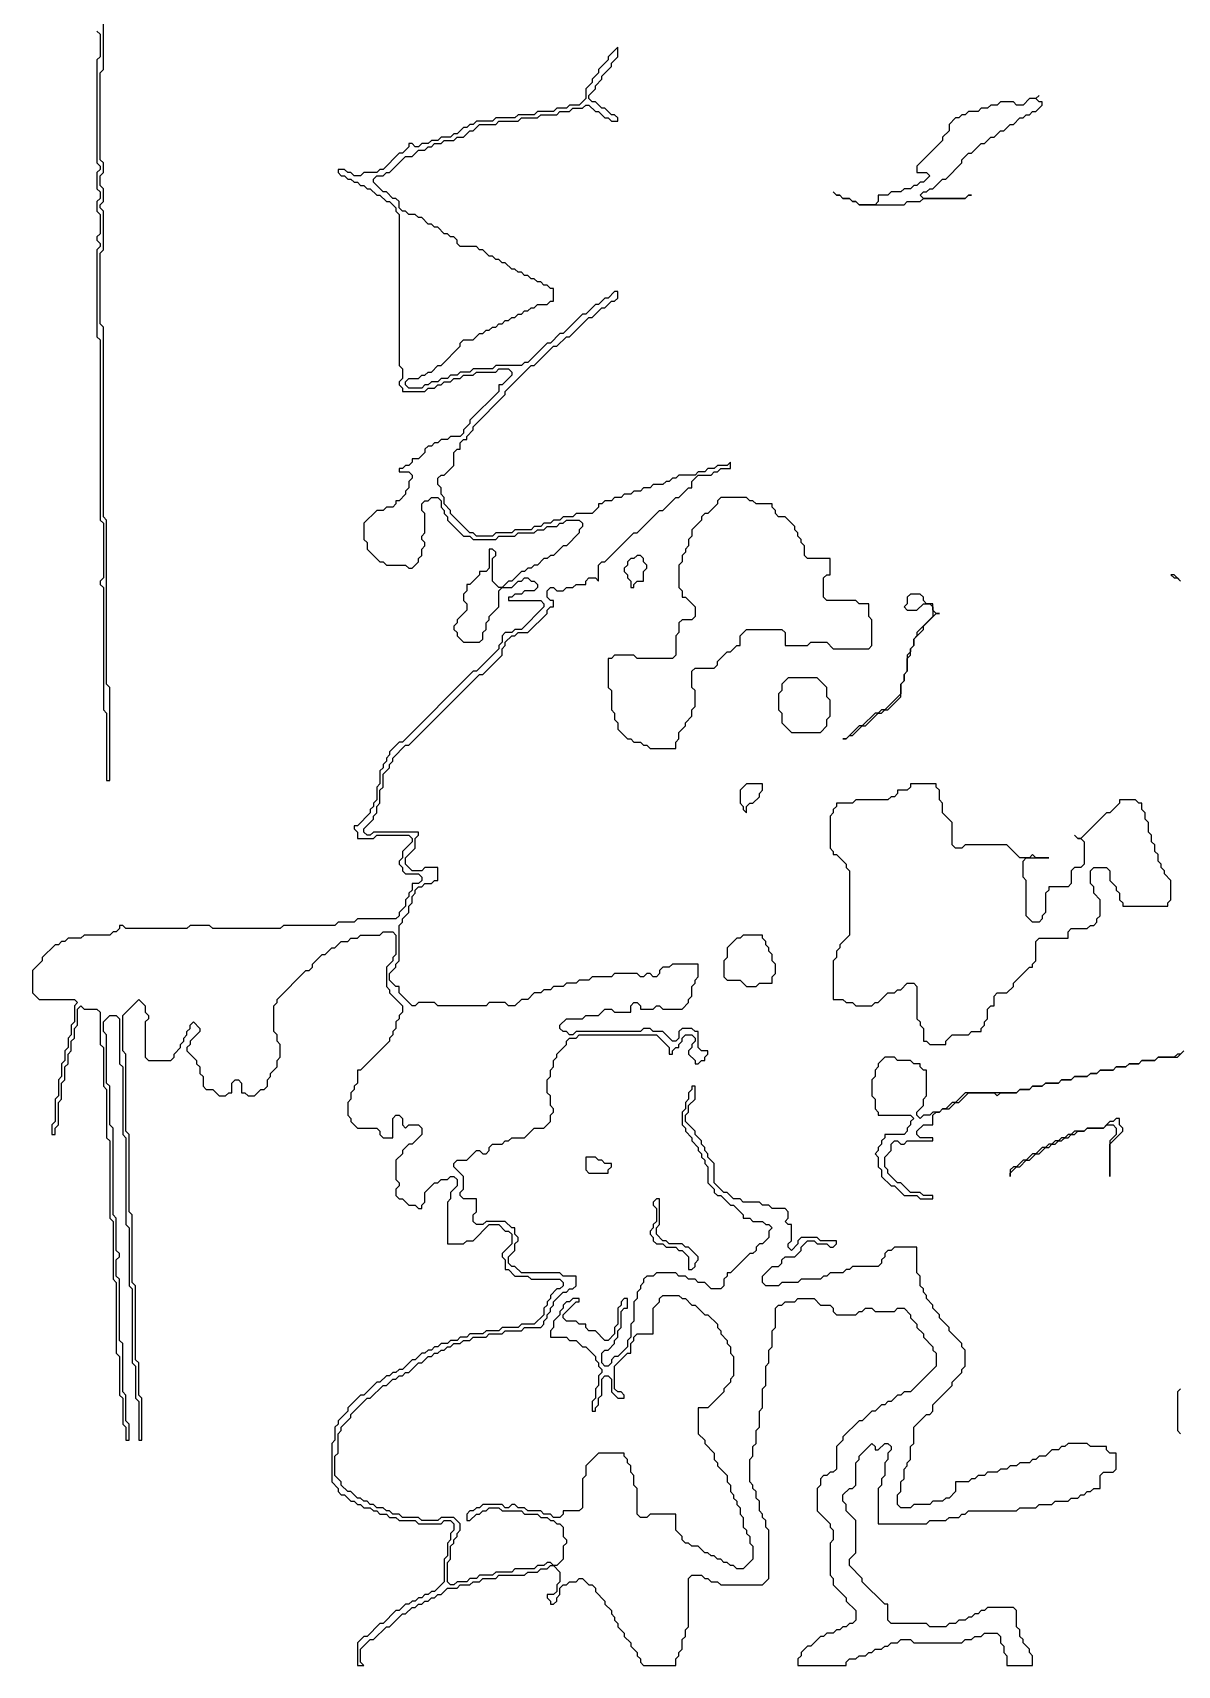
# Model space of a CAD drawing. Header units: metres. Extents: x 0 to 100, y 0 to 141.
# Drawn here: x 60.78 to 69.68, y 0.03 to 12.71 of the extents above; entities that cross this region are included whole.
import ezdxf

# ---------------------------------------------------------------- set-up
doc = ezdxf.new("R2010")
doc.units = ezdxf.units.M

msp = doc.modelspace()

# ---------------------------------------------------------------- linework, layer by layer
for points in [[(61.275, 12.725), (61.3, 12.7), (61.3, 12.525), (61.275, 12.5), (61.275, 11.7), (61.3, 11.675), (61.3, 11.65), (61.275, 11.625), (61.275, 11.5), (61.3, 11.475), (61.3, 11.425), (61.275, 11.4), (61.275, 11.325), (61.3, 11.3), (61.3, 11.15), (61.275, 11.125), (61.275, 11.1), (61.3, 11.075), (61.3, 11.05), (61.275, 11.025), (61.275, 10.35), (61.3, 10.325), (61.3, 8.925), (61.325, 8.9), (61.325, 8.475), (61.3, 8.45), (61.3, 8.425), (61.325, 8.4), (61.325, 7.45), (61.35, 7.425), (61.35, 6.9), (61.375, 6.9), (61.375, 7.625), (61.35, 7.65), (61.35, 8.925), (61.325, 8.95), (61.325, 10.425), (61.3, 10.45), (61.3, 11), (61.325, 11.025), (61.325, 11.325), (61.3, 11.35), (61.3, 11.375), (61.325, 11.4), (61.325, 11.5), (61.3, 11.525), (61.3, 11.6), (61.325, 11.625), (61.325, 11.7), (61.3, 11.725), (61.3, 12.4), (61.325, 12.425), (61.325, 12.8)], [(69.7, 8.45), (69.65, 8.5), (69.625, 8.5), (69.65, 8.475), (69.675, 8.475), (69.7, 8.45)], [(69.7, 4.775), (69.675, 4.775), (69.65, 4.75), (69.525, 4.75), (69.5, 4.725), (69.4, 4.725), (69.375, 4.7), (69.3, 4.7), (69.275, 4.675), (69.2, 4.675), (69.175, 4.65), (69.075, 4.65), (69.05, 4.625), (69, 4.625), (68.975, 4.6), (68.875, 4.6), (68.85, 4.575), (68.775, 4.575), (68.75, 4.55), (68.65, 4.55), (68.625, 4.525), (68.55, 4.525), (68.525, 4.5), (68.45, 4.5), (68.425, 4.475), (68.025, 4.475), (67.95, 4.4), (67.925, 4.4), (67.875, 4.35), (67.85, 4.35), (67.825, 4.325), (67.775, 4.325), (67.75, 4.3), (67.7, 4.3), (67.675, 4.275), (67.65, 4.3), (67.65, 4.325), (67.7, 4.375), (67.7, 4.425), (67.725, 4.45), (67.725, 4.65), (67.7, 4.65), (67.675, 4.675), (67.675, 4.7), (67.625, 4.7), (67.6, 4.725), (67.5, 4.725), (67.475, 4.75), (67.4, 4.75), (67.35, 4.7), (67.35, 4.675), (67.325, 4.65), (67.325, 4.6), (67.3, 4.575), (67.3, 4.45), (67.325, 4.425), (67.325, 4.35), (67.35, 4.325), (67.35, 4.3), (67.6, 4.3), (67.625, 4.275), (67.6, 4.25), (67.6, 4.225), (67.575, 4.2), (67.575, 4.175), (67.55, 4.15), (67.4, 4.15), (67.4, 4.125), (67.375, 4.1), (67.375, 4.075), (67.35, 4.05), (67.35, 4.025), (67.325, 4), (67.35, 3.975), (67.35, 3.9), (67.375, 3.875), (67.375, 3.825), (67.45, 3.75), (67.475, 3.75), (67.55, 3.675), (67.65, 3.675), (67.675, 3.65), (67.775, 3.65), (67.775, 3.675), (67.7, 3.675), (67.675, 3.7), (67.6, 3.7), (67.525, 3.775), (67.5, 3.775), (67.425, 3.85), (67.425, 3.875), (67.4, 3.9), (67.4, 3.975), (67.45, 4.025), (67.45, 4.075), (67.475, 4.1), (67.5, 4.1), (67.525, 4.075), (67.55, 4.075), (67.575, 4.1), (67.775, 4.1), (67.775, 4.125), (67.675, 4.125), (67.65, 4.15), (67.65, 4.175), (67.7, 4.225), (67.775, 4.225), (67.775, 4.3), (67.8, 4.325), (67.825, 4.325), (67.85, 4.35), (67.9, 4.35), (67.95, 4.4), (67.975, 4.4), (68.05, 4.475), (68.25, 4.475), (68.275, 4.45), (68.3, 4.475), (68.425, 4.475), (68.45, 4.5), (68.525, 4.5), (68.55, 4.525), (68.625, 4.525), (68.65, 4.55), (68.75, 4.55), (68.775, 4.575), (68.85, 4.575), (68.875, 4.6), (68.975, 4.6), (69, 4.625), (69.05, 4.625), (69.075, 4.65), (69.175, 4.65), (69.2, 4.675), (69.275, 4.675), (69.3, 4.7), (69.375, 4.7), (69.4, 4.725), (69.5, 4.725), (69.525, 4.75), (69.675, 4.75), (69.725, 4.8)], [(69.7, 2.175), (69.675, 2.15), (69.675, 1.85), (69.7, 1.825)]]:
    msp.add_lwpolyline(points)
for points in [[(65.325, 12.6), (65.25, 12.525), (65.25, 12.5), (65.175, 12.425), (65.175, 12.4), (65.125, 12.35), (65.125, 12.325), (65.075, 12.275), (65.075, 12.2), (65.025, 12.15), (64.95, 12.15), (64.925, 12.125), (64.85, 12.125), (64.825, 12.1), (64.7, 12.1), (64.675, 12.075), (64.55, 12.075), (64.525, 12.05), (64.375, 12.05), (64.35, 12.025), (64.225, 12.025), (64.2, 12), (64.175, 12), (64.15, 11.975), (64.125, 11.975), (64.075, 11.925), (64.05, 11.925), (64.025, 11.9), (63.95, 11.9), (63.925, 11.875), (63.875, 11.875), (63.85, 11.85), (63.8, 11.85), (63.775, 11.825), (63.75, 11.825), (63.725, 11.85), (63.7, 11.85), (63.7, 11.825), (63.65, 11.775), (63.625, 11.775), (63.5, 11.65), (63.475, 11.65), (63.45, 11.625), (63.35, 11.625), (63.325, 11.6), (63.275, 11.6), (63.25, 11.625), (63.225, 11.625), (63.2, 11.65), (63.15, 11.65), (63.15, 11.625), (63.175, 11.6), (63.2, 11.6), (63.225, 11.575), (63.25, 11.575), (63.275, 11.55), (63.3, 11.55), (63.325, 11.525), (63.35, 11.525), (63.375, 11.5), (63.4, 11.5), (63.45, 11.45), (63.475, 11.45), (63.525, 11.4), (63.55, 11.4), (63.6, 11.35), (63.6, 11.325), (63.625, 11.3), (63.625, 10.125), (63.65, 10.1), (63.65, 10.025), (63.625, 10), (63.625, 9.975), (63.65, 9.95), (63.65, 9.925), (63.825, 9.925), (63.85, 9.95), (63.9, 9.95), (63.925, 9.975), (63.95, 9.975), (63.975, 10), (64.025, 10), (64.05, 10.025), (64.1, 10.025), (64.125, 10.05), (64.2, 10.05), (64.225, 10.075), (64.375, 10.075), (64.4, 10.1), (64.475, 10.1), (64.5, 10.075), (64.5, 10.05), (64.425, 9.975), (64.4, 9.975), (64.4, 9.925), (64.175, 9.7), (64.175, 9.675), (64.125, 9.625), (64.125, 9.6), (64.1, 9.575), (64.025, 9.575), (64, 9.55), (63.95, 9.55), (63.925, 9.525), (63.9, 9.525), (63.875, 9.5), (63.85, 9.5), (63.825, 9.475), (63.825, 9.45), (63.775, 9.4), (63.725, 9.4), (63.725, 9.375), (63.7, 9.35), (63.675, 9.35), (63.65, 9.325), (63.625, 9.325), (63.625, 9.3), (63.7, 9.3), (63.725, 9.275), (63.725, 9.25), (63.7, 9.225), (63.7, 9.175), (63.675, 9.15), (63.675, 9.125), (63.625, 9.075), (63.6, 9.075), (63.6, 9.05), (63.575, 9.025), (63.525, 9.025), (63.5, 9), (63.45, 9), (63.35, 8.9), (63.35, 8.775), (63.375, 8.75), (63.375, 8.7), (63.475, 8.6), (63.5, 8.6), (63.525, 8.575), (63.675, 8.575), (63.7, 8.55), (63.725, 8.55), (63.775, 8.6), (63.775, 8.625), (63.8, 8.65), (63.8, 8.7), (63.825, 8.725), (63.825, 8.75), (63.8, 8.775), (63.8, 8.8), (63.825, 8.825), (63.825, 8.975), (63.8, 9), (63.8, 9.05), (63.825, 9.075), (63.85, 9.075), (63.875, 9.1), (63.925, 9.1), (63.95, 9.075), (63.95, 9.025), (63.975, 9), (63.975, 8.975), (64, 8.95), (64, 8.925), (64.125, 8.8), (64.175, 8.8), (64.2, 8.775), (64.375, 8.775), (64.4, 8.8), (64.525, 8.8), (64.55, 8.825), (64.675, 8.825), (64.7, 8.85), (64.75, 8.85), (64.775, 8.875), (64.85, 8.875), (64.875, 8.9), (64.9, 8.9), (64.925, 8.925), (65.025, 8.925), (65.05, 8.9), (65.05, 8.875), (65.025, 8.85), (65.025, 8.825), (64.925, 8.725), (64.9, 8.725), (64.825, 8.65), (64.8, 8.65), (64.775, 8.625), (64.75, 8.625), (64.7, 8.575), (64.675, 8.575), (64.65, 8.55), (64.625, 8.55), (64.6, 8.525), (64.575, 8.525), (64.5, 8.45), (64.475, 8.45), (64.425, 8.4), (64.4, 8.4), (64.35, 8.45), (64.35, 8.625), (64.375, 8.65), (64.375, 8.675), (64.35, 8.7), (64.325, 8.7), (64.325, 8.55), (64.3, 8.525), (64.25, 8.525), (64.25, 8.5), (64.175, 8.425), (64.15, 8.425), (64.15, 8.375), (64.125, 8.35), (64.125, 8.3), (64.15, 8.275), (64.15, 8.225), (64.075, 8.15), (64.075, 8.125), (64.05, 8.1), (64.05, 8.075), (64.075, 8.05), (64.075, 8.025), (64.125, 7.975), (64.25, 7.975), (64.275, 8), (64.275, 8.05), (64.3, 8.075), (64.3, 8.125), (64.325, 8.15), (64.325, 8.175), (64.4, 8.25), (64.4, 8.375), (64.425, 8.4), (64.5, 8.4), (64.55, 8.45), (64.575, 8.45), (64.6, 8.475), (64.625, 8.475), (64.65, 8.45), (64.675, 8.45), (64.7, 8.425), (64.7, 8.4), (64.675, 8.375), (64.6, 8.375), (64.575, 8.35), (64.525, 8.35), (64.5, 8.325), (64.475, 8.325), (64.475, 8.3), (64.725, 8.3), (64.75, 8.275), (64.75, 8.25), (64.575, 8.075), (64.525, 8.075), (64.5, 8.05), (64.45, 8.05), (64.425, 8.025), (64.425, 7.975), (64.4, 7.95), (64.4, 7.925), (64.225, 7.75), (64.2, 7.75), (63.65, 7.2), (63.625, 7.2), (63.55, 7.125), (63.55, 7.1), (63.525, 7.075), (63.525, 7.05), (63.5, 7.025), (63.5, 7), (63.475, 6.975), (63.475, 6.875), (63.45, 6.85), (63.45, 6.75), (63.425, 6.725), (63.425, 6.7), (63.4, 6.675), (63.4, 6.65), (63.3, 6.55), (63.275, 6.55), (63.275, 6.525), (63.3, 6.5), (63.3, 6.45), (63.425, 6.45), (63.45, 6.475), (63.7, 6.475), (63.725, 6.45), (63.725, 6.425), (63.65, 6.35), (63.65, 6.3), (63.625, 6.275), (63.625, 6.25), (63.65, 6.225), (63.65, 6.2), (63.675, 6.175), (63.775, 6.175), (63.8, 6.15), (63.8, 6.125), (63.775, 6.1), (63.725, 6.1), (63.725, 6.05), (63.7, 6.025), (63.7, 6), (63.675, 5.975), (63.675, 5.925), (63.625, 5.875), (63.625, 5.85), (63.6, 5.825), (63.3, 5.825), (63.275, 5.8), (63.15, 5.8), (63.125, 5.775), (62.725, 5.775), (62.7, 5.75), (62.175, 5.75), (62.15, 5.775), (62, 5.775), (61.975, 5.75), (61.5, 5.75), (61.475, 5.775), (61.45, 5.775), (61.45, 5.75), (61.425, 5.725), (61.4, 5.725), (61.375, 5.7), (61.175, 5.7), (61.15, 5.675), (61.05, 5.675), (61.025, 5.65), (61, 5.65), (60.975, 5.625), (60.95, 5.625), (60.85, 5.525), (60.85, 5.5), (60.775, 5.425), (60.775, 5.25), (60.825, 5.2), (61.1, 5.2), (61.125, 5.175), (61.1, 5.15), (61.1, 5.025), (61.075, 5), (61.075, 4.925), (61.05, 4.9), (61.05, 4.825), (61.025, 4.8), (61.025, 4.725), (61, 4.7), (61, 4.6), (60.975, 4.575), (60.975, 4.45), (60.95, 4.425), (60.95, 4.25), (60.925, 4.225), (60.925, 4.15), (60.95, 4.15), (60.95, 4.2), (60.975, 4.225), (60.975, 4.4), (61, 4.425), (61, 4.55), (61.025, 4.575), (61.025, 4.675), (61.05, 4.7), (61.05, 4.775), (61.075, 4.8), (61.075, 4.875), (61.1, 4.9), (61.1, 4.975), (61.125, 5), (61.125, 5.125), (61.15, 5.15), (61.175, 5.125), (61.275, 5.125), (61.3, 5.1), (61.3, 4.85), (61.325, 4.825), (61.325, 4.525), (61.35, 4.5), (61.35, 4.125), (61.375, 4.1), (61.375, 3.5), (61.4, 3.475), (61.4, 3.025), (61.425, 3), (61.425, 2.45), (61.45, 2.425), (61.45, 2.125), (61.475, 2.1), (61.475, 1.9), (61.5, 1.875), (61.5, 1.775), (61.525, 1.775), (61.525, 1.9), (61.5, 1.925), (61.5, 2.125), (61.475, 2.15), (61.475, 2.525), (61.45, 2.55), (61.45, 3.025), (61.425, 3.05), (61.425, 3.175), (61.45, 3.2), (61.45, 3.225), (61.425, 3.25), (61.425, 3.5), (61.4, 3.525), (61.4, 4.2), (61.375, 4.225), (61.375, 4.525), (61.35, 4.55), (61.35, 4.925), (61.325, 4.95), (61.325, 5.025), (61.375, 5.075), (61.425, 5.075), (61.45, 5.05), (61.45, 4.7), (61.475, 4.675), (61.475, 4.15), (61.5, 4.125), (61.5, 3.45), (61.525, 3.425), (61.525, 2.975), (61.55, 2.95), (61.55, 2.375), (61.575, 2.35), (61.575, 2.1), (61.6, 2.075), (61.6, 1.775), (61.625, 1.775), (61.625, 2.1), (61.6, 2.125), (61.6, 2.375), (61.575, 2.4), (61.575, 2.975), (61.55, 3), (61.55, 3.525), (61.525, 3.55), (61.525, 4.15), (61.5, 4.175), (61.5, 4.775), (61.475, 4.8), (61.475, 5.075), (61.6, 5.2), (61.65, 5.15), (61.65, 5.1), (61.675, 5.075), (61.675, 5.05), (61.65, 5.025), (61.65, 4.75), (61.675, 4.725), (61.85, 4.725), (61.875, 4.75), (61.875, 4.775), (61.925, 4.825), (61.925, 4.85), (61.95, 4.875), (61.95, 4.9), (61.975, 4.925), (61.975, 4.95), (62, 4.975), (62, 5), (62.025, 5.025), (62.075, 4.975), (62.075, 4.95), (62, 4.875), (62, 4.85), (61.975, 4.825), (61.975, 4.8), (62.05, 4.725), (62.05, 4.7), (62.075, 4.675), (62.075, 4.625), (62.1, 4.6), (62.1, 4.525), (62.125, 4.5), (62.175, 4.5), (62.225, 4.45), (62.275, 4.45), (62.3, 4.475), (62.325, 4.475), (62.325, 4.55), (62.35, 4.575), (62.375, 4.575), (62.4, 4.55), (62.4, 4.475), (62.425, 4.475), (62.45, 4.45), (62.5, 4.45), (62.55, 4.5), (62.575, 4.5), (62.6, 4.525), (62.6, 4.575), (62.625, 4.6), (62.625, 4.625), (62.675, 4.675), (62.675, 4.725), (62.7, 4.75), (62.7, 4.85), (62.675, 4.875), (62.675, 4.925), (62.65, 4.95), (62.65, 5.15), (62.675, 5.175), (62.675, 5.2), (62.9, 5.425), (62.925, 5.425), (62.95, 5.45), (62.95, 5.475), (63.025, 5.55), (63.05, 5.55), (63.1, 5.6), (63.125, 5.6), (63.175, 5.65), (63.225, 5.65), (63.25, 5.675), (63.3, 5.675), (63.325, 5.7), (63.475, 5.7), (63.5, 5.725), (63.575, 5.725), (63.6, 5.7), (63.6, 5.55), (63.575, 5.525), (63.575, 5.5), (63.525, 5.45), (63.525, 5.3), (63.55, 5.275), (63.55, 5.25), (63.65, 5.15), (63.65, 5.1), (63.625, 5.075), (63.625, 5.05), (63.6, 5.025), (63.6, 4.975), (63.575, 4.95), (63.575, 4.925), (63.55, 4.9), (63.55, 4.875), (63.325, 4.65), (63.3, 4.65), (63.3, 4.55), (63.275, 4.525), (63.275, 4.5), (63.25, 4.475), (63.25, 4.425), (63.225, 4.4), (63.225, 4.3), (63.25, 4.275), (63.25, 4.25), (63.3, 4.2), (63.45, 4.2), (63.475, 4.175), (63.475, 4.15), (63.5, 4.125), (63.575, 4.125), (63.575, 4.275), (63.6, 4.3), (63.625, 4.3), (63.65, 4.275), (63.65, 4.225), (63.675, 4.2), (63.7, 4.225), (63.775, 4.225), (63.8, 4.2), (63.8, 4.15), (63.725, 4.075), (63.7, 4.075), (63.65, 4.025), (63.65, 4), (63.6, 3.95), (63.6, 3.8), (63.625, 3.775), (63.625, 3.75), (63.6, 3.725), (63.6, 3.675), (63.625, 3.65), (63.65, 3.65), (63.7, 3.6), (63.75, 3.6), (63.775, 3.575), (63.8, 3.575), (63.8, 3.6), (63.825, 3.625), (63.825, 3.7), (63.9, 3.775), (63.925, 3.775), (63.95, 3.8), (64, 3.8), (64.025, 3.825), (64.05, 3.825), (64.075, 3.8), (64.075, 3.75), (64.025, 3.7), (64.025, 3.65), (64, 3.625), (64, 3.3), (64.125, 3.3), (64.15, 3.325), (64.2, 3.325), (64.325, 3.45), (64.4, 3.45), (64.45, 3.4), (64.475, 3.4), (64.5, 3.375), (64.5, 3.3), (64.425, 3.225), (64.425, 3.2), (64.45, 3.175), (64.45, 3.1), (64.475, 3.1), (64.525, 3.05), (64.625, 3.05), (64.65, 3.025), (64.875, 3.025), (64.9, 3), (64.9, 2.975), (64.875, 2.95), (64.85, 2.95), (64.8, 2.9), (64.8, 2.875), (64.775, 2.85), (64.775, 2.825), (64.75, 2.8), (64.75, 2.75), (64.675, 2.675), (64.575, 2.675), (64.55, 2.65), (64.425, 2.65), (64.4, 2.625), (64.3, 2.625), (64.275, 2.6), (64.175, 2.6), (64.15, 2.575), (64.1, 2.575), (64.075, 2.55), (64.025, 2.55), (64, 2.525), (63.95, 2.525), (63.925, 2.5), (63.9, 2.5), (63.875, 2.475), (63.85, 2.475), (63.825, 2.45), (63.8, 2.45), (63.75, 2.4), (63.725, 2.4), (63.65, 2.325), (63.625, 2.325), (63.6, 2.3), (63.575, 2.3), (63.55, 2.275), (63.525, 2.275), (63.475, 2.225), (63.45, 2.225), (63.35, 2.125), (63.325, 2.125), (63.225, 2.025), (63.225, 2), (63.15, 1.925), (63.15, 1.9), (63.125, 1.875), (63.125, 1.775), (63.1, 1.75), (63.1, 1.45), (63.15, 1.4), (63.15, 1.375), (63.175, 1.35), (63.2, 1.35), (63.25, 1.3), (63.275, 1.3), (63.3, 1.275), (63.325, 1.275), (63.35, 1.25), (63.4, 1.25), (63.425, 1.225), (63.45, 1.225), (63.475, 1.2), (63.525, 1.2), (63.55, 1.175), (63.6, 1.175), (63.625, 1.15), (63.75, 1.15), (63.775, 1.125), (63.95, 1.125), (63.975, 1.15), (64.025, 1.15), (64.05, 1.125), (64.05, 1.075), (64.025, 1.05), (64.025, 1), (64, 0.975), (64, 0.875), (63.975, 0.85), (63.975, 0.675), (63.9, 0.6), (63.875, 0.6), (63.85, 0.575), (63.825, 0.575), (63.8, 0.55), (63.775, 0.55), (63.75, 0.525), (63.725, 0.525), (63.7, 0.5), (63.675, 0.5), (63.625, 0.45), (63.6, 0.45), (63.5, 0.35), (63.475, 0.35), (63.375, 0.25), (63.35, 0.25), (63.3, 0.2), (63.3, 0.025), (63.35, 0.025), (63.325, 0.05), (63.325, 0.15), (63.4, 0.225), (63.425, 0.225), (63.525, 0.325), (63.55, 0.325), (63.65, 0.425), (63.675, 0.425), (63.725, 0.475), (63.75, 0.475), (63.775, 0.5), (63.8, 0.5), (63.825, 0.525), (63.85, 0.525), (63.875, 0.55), (63.9, 0.55), (63.925, 0.575), (63.95, 0.575), (64, 0.625), (64.075, 0.625), (64.1, 0.65), (64.175, 0.65), (64.2, 0.675), (64.25, 0.675), (64.275, 0.7), (64.375, 0.7), (64.4, 0.725), (64.6, 0.725), (64.625, 0.75), (64.7, 0.75), (64.725, 0.775), (64.775, 0.775), (64.8, 0.8), (64.825, 0.8), (64.875, 0.75), (64.875, 0.675), (64.85, 0.65), (64.85, 0.6), (64.825, 0.575), (64.775, 0.575), (64.775, 0.55), (64.8, 0.525), (64.8, 0.5), (64.825, 0.5), (64.85, 0.525), (64.85, 0.55), (64.875, 0.575), (64.875, 0.625), (64.9, 0.65), (64.925, 0.65), (64.95, 0.675), (65, 0.675), (65.025, 0.7), (65.05, 0.7), (65.1, 0.65), (65.125, 0.65), (65.15, 0.625), (65.15, 0.6), (65.225, 0.525), (65.225, 0.5), (65.275, 0.45), (65.275, 0.425), (65.3, 0.4), (65.3, 0.375), (65.325, 0.35), (65.325, 0.325), (65.375, 0.275), (65.375, 0.25), (65.425, 0.2), (65.425, 0.175), (65.475, 0.125), (65.475, 0.1), (65.5, 0.075), (65.5, 0.05), (65.525, 0.025), (65.775, 0.025), (65.775, 0.075), (65.8, 0.1), (65.8, 0.125), (65.825, 0.15), (65.825, 0.225), (65.85, 0.25), (65.85, 0.3), (65.875, 0.325), (65.875, 0.7), (65.9, 0.725), (65.975, 0.725), (66, 0.7), (66.025, 0.7), (66.05, 0.675), (66.1, 0.675), (66.125, 0.65), (66.45, 0.65), (66.5, 0.7), (66.5, 1.075), (66.475, 1.1), (66.475, 1.15), (66.45, 1.175), (66.45, 1.2), (66.425, 1.225), (66.425, 1.3), (66.4, 1.325), (66.4, 1.375), (66.375, 1.4), (66.375, 1.425), (66.35, 1.45), (66.35, 1.625), (66.375, 1.65), (66.375, 1.725), (66.4, 1.75), (66.4, 1.85), (66.425, 1.875), (66.425, 2), (66.45, 2.025), (66.45, 2.175), (66.475, 2.2), (66.475, 2.35), (66.5, 2.375), (66.5, 2.475), (66.525, 2.5), (66.525, 2.625), (66.55, 2.65), (66.55, 2.8), (66.575, 2.825), (66.6, 2.825), (66.625, 2.85), (66.7, 2.85), (66.725, 2.875), (66.85, 2.875), (66.9, 2.825), (66.975, 2.825), (67, 2.8), (67, 2.775), (67.025, 2.75), (67.175, 2.75), (67.2, 2.775), (67.225, 2.775), (67.25, 2.8), (67.3, 2.8), (67.325, 2.775), (67.475, 2.775), (67.5, 2.8), (67.55, 2.8), (67.6, 2.75), (67.6, 2.725), (67.65, 2.675), (67.65, 2.65), (67.7, 2.6), (67.7, 2.575), (67.775, 2.5), (67.775, 2.475), (67.8, 2.45), (67.8, 2.35), (67.6, 2.15), (67.55, 2.15), (67.525, 2.125), (67.5, 2.125), (67.45, 2.075), (67.425, 2.075), (67.4, 2.05), (67.375, 2.05), (67.325, 2), (67.3, 2), (67.225, 1.925), (67.2, 1.925), (67.075, 1.8), (67.075, 1.775), (67.025, 1.725), (67.025, 1.55), (67, 1.525), (66.975, 1.525), (66.95, 1.5), (66.925, 1.5), (66.9, 1.475), (66.9, 1.425), (66.875, 1.4), (66.875, 1.225), (66.975, 1.125), (66.975, 1.1), (67, 1.075), (67, 1), (66.975, 0.975), (66.975, 0.725), (67, 0.7), (67, 0.65), (67.1, 0.55), (67.1, 0.525), (67.175, 0.45), (67.175, 0.375), (67.15, 0.35), (67.125, 0.35), (67.1, 0.325), (67.075, 0.325), (67.05, 0.3), (67.025, 0.3), (67, 0.275), (66.95, 0.275), (66.925, 0.25), (66.9, 0.25), (66.825, 0.175), (66.8, 0.175), (66.75, 0.125), (66.75, 0.1), (66.725, 0.075), (66.725, 0.025), (67.1, 0.025), (67.1, 0.05), (67.125, 0.075), (67.175, 0.075), (67.2, 0.1), (67.25, 0.1), (67.275, 0.125), (67.3, 0.125), (67.325, 0.15), (67.375, 0.15), (67.4, 0.175), (67.425, 0.175), (67.45, 0.2), (67.5, 0.2), (67.525, 0.225), (67.6, 0.225), (67.625, 0.2), (68, 0.2), (68.025, 0.225), (68.075, 0.225), (68.1, 0.25), (68.15, 0.25), (68.175, 0.275), (68.275, 0.275), (68.3, 0.25), (68.3, 0.2), (68.325, 0.175), (68.325, 0.125), (68.35, 0.1), (68.35, 0.025), (68.55, 0.025), (68.55, 0.1), (68.525, 0.125), (68.525, 0.15), (68.475, 0.2), (68.475, 0.225), (68.45, 0.25), (68.45, 0.3), (68.425, 0.325), (68.425, 0.45), (68.4, 0.475), (68.2, 0.475), (68.175, 0.45), (68.15, 0.45), (68.125, 0.425), (68.1, 0.425), (68.075, 0.4), (68.05, 0.4), (68.025, 0.375), (67.975, 0.375), (67.95, 0.35), (67.9, 0.35), (67.875, 0.325), (67.75, 0.325), (67.725, 0.35), (67.45, 0.35), (67.425, 0.375), (67.425, 0.5), (67.4, 0.5), (67.225, 0.675), (67.225, 0.7), (67.125, 0.8), (67.125, 0.85), (67.175, 0.9), (67.175, 1.15), (67.1, 1.225), (67.1, 1.275), (67.075, 1.3), (67.075, 1.35), (67.125, 1.4), (67.15, 1.4), (67.175, 1.425), (67.175, 1.6), (67.2, 1.625), (67.2, 1.65), (67.3, 1.75), (67.325, 1.725), (67.325, 1.7), (67.35, 1.7), (67.4, 1.75), (67.425, 1.75), (67.45, 1.725), (67.45, 1.7), (67.425, 1.675), (67.425, 1.625), (67.4, 1.6), (67.4, 1.5), (67.375, 1.475), (67.375, 1.425), (67.35, 1.4), (67.35, 1.125), (67.725, 1.125), (67.75, 1.15), (67.875, 1.15), (67.9, 1.175), (67.975, 1.175), (68, 1.2), (68.025, 1.2), (68.05, 1.225), (68.425, 1.225), (68.45, 1.25), (68.575, 1.25), (68.6, 1.275), (68.7, 1.275), (68.725, 1.3), (68.825, 1.3), (68.85, 1.325), (68.9, 1.325), (68.925, 1.35), (68.95, 1.35), (68.975, 1.375), (69, 1.375), (69.025, 1.4), (69.075, 1.4), (69.075, 1.5), (69.1, 1.525), (69.175, 1.525), (69.2, 1.55), (69.2, 1.675), (69.15, 1.675), (69.125, 1.7), (69.125, 1.725), (69, 1.725), (68.975, 1.75), (68.825, 1.75), (68.8, 1.725), (68.775, 1.725), (68.75, 1.7), (68.7, 1.7), (68.65, 1.65), (68.6, 1.65), (68.575, 1.625), (68.55, 1.625), (68.525, 1.6), (68.45, 1.6), (68.425, 1.575), (68.375, 1.575), (68.35, 1.55), (68.3, 1.55), (68.275, 1.525), (68.2, 1.525), (68.175, 1.5), (68.125, 1.5), (68.1, 1.475), (68.075, 1.475), (68.05, 1.45), (67.95, 1.45), (67.95, 1.375), (67.9, 1.325), (67.875, 1.325), (67.85, 1.3), (67.775, 1.3), (67.75, 1.275), (67.625, 1.275), (67.6, 1.25), (67.525, 1.25), (67.5, 1.275), (67.5, 1.35), (67.525, 1.375), (67.525, 1.45), (67.55, 1.475), (67.55, 1.55), (67.575, 1.575), (67.575, 1.6), (67.6, 1.625), (67.6, 1.725), (67.625, 1.75), (67.625, 1.875), (67.725, 1.975), (67.75, 1.975), (67.775, 2), (67.775, 2.05), (67.925, 2.2), (67.925, 2.225), (68, 2.3), (68, 2.325), (68.025, 2.35), (68.025, 2.475), (68, 2.5), (68, 2.525), (67.9, 2.625), (67.9, 2.65), (67.825, 2.725), (67.825, 2.75), (67.775, 2.8), (67.775, 2.825), (67.725, 2.875), (67.725, 2.9), (67.7, 2.925), (67.7, 2.95), (67.675, 2.975), (67.675, 3.05), (67.65, 3.075), (67.65, 3.275), (67.475, 3.275), (67.45, 3.25), (67.425, 3.25), (67.4, 3.225), (67.4, 3.2), (67.375, 3.175), (67.375, 3.15), (67.35, 3.125), (67.15, 3.125), (67.125, 3.1), (67.1, 3.1), (67.075, 3.075), (66.975, 3.075), (66.95, 3.05), (66.925, 3.05), (66.9, 3.025), (66.75, 3.025), (66.725, 3), (66.6, 3), (66.575, 2.975), (66.475, 2.975), (66.45, 3), (66.45, 3.05), (66.525, 3.125), (66.575, 3.125), (66.6, 3.15), (66.6, 3.175), (66.625, 3.2), (66.7, 3.2), (66.75, 3.25), (66.75, 3.275), (66.8, 3.325), (66.85, 3.325), (66.875, 3.3), (66.95, 3.3), (66.975, 3.275), (67, 3.275), (67.025, 3.3), (67.025, 3.325), (66.9, 3.325), (66.875, 3.35), (66.75, 3.35), (66.725, 3.325), (66.725, 3.3), (66.675, 3.25), (66.65, 3.275), (66.65, 3.3), (66.675, 3.325), (66.675, 3.45), (66.65, 3.45), (66.625, 3.475), (66.65, 3.5), (66.65, 3.55), (66.625, 3.575), (66.525, 3.575), (66.5, 3.6), (66.45, 3.6), (66.425, 3.625), (66.3, 3.625), (66.275, 3.65), (66.225, 3.65), (66.175, 3.7), (66.15, 3.7), (66.075, 3.775), (66.075, 3.925), (66.025, 3.975), (66.025, 4), (66, 4.025), (66, 4.05), (65.975, 4.075), (65.975, 4.1), (65.925, 4.15), (65.925, 4.175), (65.85, 4.25), (65.85, 4.3), (65.875, 4.325), (65.875, 4.375), (65.925, 4.425), (65.925, 4.525), (65.9, 4.525), (65.9, 4.5), (65.875, 4.475), (65.875, 4.425), (65.85, 4.4), (65.85, 4.35), (65.825, 4.325), (65.825, 4.225), (65.85, 4.2), (65.85, 4.175), (65.9, 4.125), (65.9, 4.1), (65.95, 4.05), (65.95, 4.025), (65.975, 4), (65.975, 3.975), (66, 3.95), (66, 3.925), (66.025, 3.9), (66.025, 3.775), (66.075, 3.725), (66.075, 3.7), (66.1, 3.675), (66.125, 3.675), (66.2, 3.6), (66.225, 3.6), (66.3, 3.525), (66.3, 3.5), (66.35, 3.5), (66.375, 3.475), (66.45, 3.475), (66.475, 3.45), (66.5, 3.45), (66.525, 3.425), (66.5, 3.4), (66.5, 3.35), (66.45, 3.3), (66.425, 3.3), (66.4, 3.275), (66.4, 3.25), (66.375, 3.225), (66.35, 3.225), (66.2, 3.075), (66.175, 3.075), (66.175, 3.05), (66.15, 3.025), (66.15, 2.975), (66.125, 2.95), (66.05, 2.95), (66, 3), (65.95, 3), (65.925, 3.025), (65.875, 3.025), (65.85, 3.05), (65.8, 3.05), (65.775, 3.075), (65.625, 3.075), (65.6, 3.05), (65.55, 3.05), (65.525, 3.025), (65.525, 3), (65.5, 2.975), (65.5, 2.95), (65.475, 2.925), (65.475, 2.875), (65.45, 2.85), (65.45, 2.7), (65.425, 2.675), (65.425, 2.575), (65.4, 2.55), (65.4, 2.5), (65.325, 2.425), (65.3, 2.425), (65.275, 2.4), (65.275, 2.375), (65.25, 2.35), (65.225, 2.35), (65.2, 2.375), (65.2, 2.45), (65.225, 2.475), (65.25, 2.475), (65.3, 2.525), (65.3, 2.55), (65.325, 2.575), (65.325, 2.625), (65.35, 2.65), (65.35, 2.775), (65.375, 2.8), (65.4, 2.8), (65.4, 2.875), (65.375, 2.875), (65.35, 2.85), (65.35, 2.825), (65.325, 2.8), (65.325, 2.675), (65.3, 2.65), (65.3, 2.6), (65.25, 2.55), (65.225, 2.55), (65.15, 2.625), (65.1, 2.625), (65.075, 2.65), (65.075, 2.675), (65.025, 2.675), (65, 2.7), (64.925, 2.7), (64.9, 2.725), (64.9, 2.75), (65, 2.85), (65.025, 2.85), (65.025, 2.875), (64.975, 2.875), (64.95, 2.85), (64.925, 2.85), (64.9, 2.825), (64.9, 2.8), (64.875, 2.775), (64.875, 2.75), (64.825, 2.7), (64.825, 2.65), (64.8, 2.625), (64.8, 2.575), (64.925, 2.575), (64.95, 2.55), (65, 2.55), (65.05, 2.5), (65.075, 2.5), (65.15, 2.425), (65.15, 2.4), (65.175, 2.375), (65.175, 2.35), (65.2, 2.325), (65.2, 2.3), (65.175, 2.275), (65.175, 2.2), (65.15, 2.175), (65.15, 2.1), (65.125, 2.075), (65.125, 2), (65.15, 2), (65.15, 2.025), (65.175, 2.05), (65.175, 2.1), (65.2, 2.125), (65.2, 2.25), (65.225, 2.275), (65.25, 2.275), (65.275, 2.25), (65.275, 2.15), (65.325, 2.1), (65.375, 2.1), (65.375, 2.125), (65.35, 2.15), (65.325, 2.15), (65.3, 2.175), (65.3, 2.35), (65.4, 2.45), (65.425, 2.45), (65.425, 2.525), (65.45, 2.55), (65.45, 2.575), (65.475, 2.6), (65.6, 2.6), (65.6, 2.8), (65.65, 2.85), (65.65, 2.875), (65.675, 2.9), (65.8, 2.9), (65.825, 2.875), (65.85, 2.875), (65.9, 2.825), (65.925, 2.825), (66, 2.75), (66.025, 2.75), (66.1, 2.675), (66.1, 2.65), (66.125, 2.625), (66.125, 2.6), (66.175, 2.55), (66.175, 2.525), (66.2, 2.5), (66.2, 2.45), (66.225, 2.425), (66.225, 2.275), (66.2, 2.25), (66.2, 2.225), (66.15, 2.175), (66.15, 2.15), (66.025, 2.025), (65.95, 2.025), (65.95, 1.825), (66, 1.775), (66, 1.75), (66.075, 1.675), (66.075, 1.625), (66.1, 1.6), (66.1, 1.575), (66.175, 1.5), (66.175, 1.45), (66.2, 1.425), (66.2, 1.375), (66.225, 1.35), (66.225, 1.325), (66.25, 1.3), (66.25, 1.275), (66.275, 1.25), (66.275, 1.2), (66.3, 1.175), (66.3, 1.1), (66.325, 1.075), (66.325, 1.05), (66.35, 1.025), (66.35, 0.975), (66.375, 0.95), (66.375, 0.85), (66.3, 0.775), (66.25, 0.775), (66.225, 0.8), (66.2, 0.8), (66.175, 0.825), (66.15, 0.825), (66.125, 0.85), (66.1, 0.85), (66.075, 0.875), (66.05, 0.875), (66.025, 0.9), (66, 0.9), (65.95, 0.95), (65.9, 0.95), (65.875, 0.975), (65.85, 0.975), (65.825, 1), (65.825, 1.025), (65.775, 1.075), (65.775, 1.2), (65.575, 1.2), (65.55, 1.175), (65.5, 1.175), (65.475, 1.2), (65.475, 1.4), (65.45, 1.425), (65.45, 1.5), (65.425, 1.525), (65.425, 1.575), (65.4, 1.6), (65.4, 1.625), (65.375, 1.65), (65.375, 1.675), (65.175, 1.675), (65.075, 1.575), (65.075, 1.5), (65.05, 1.475), (65.05, 1.25), (65.025, 1.225), (64.9, 1.225), (64.9, 1.2), (64.875, 1.175), (64.825, 1.175), (64.8, 1.2), (64.75, 1.2), (64.725, 1.225), (64.625, 1.225), (64.6, 1.25), (64.55, 1.25), (64.525, 1.275), (64.5, 1.275), (64.475, 1.25), (64.45, 1.25), (64.425, 1.275), (64.275, 1.275), (64.25, 1.25), (64.225, 1.25), (64.2, 1.225), (64.175, 1.225), (64.15, 1.2), (64.15, 1.15), (64.175, 1.15), (64.225, 1.2), (64.25, 1.2), (64.275, 1.225), (64.3, 1.225), (64.325, 1.25), (64.4, 1.25), (64.425, 1.225), (64.575, 1.225), (64.6, 1.2), (64.7, 1.2), (64.725, 1.175), (64.775, 1.175), (64.8, 1.15), (64.825, 1.15), (64.85, 1.125), (64.875, 1.125), (64.9, 1.1), (64.9, 1.025), (64.925, 1), (64.925, 0.975), (64.9, 0.95), (64.9, 0.85), (64.85, 0.8), (64.825, 0.8), (64.8, 0.825), (64.775, 0.825), (64.75, 0.8), (64.7, 0.8), (64.675, 0.775), (64.525, 0.775), (64.5, 0.75), (64.375, 0.75), (64.35, 0.725), (64.25, 0.725), (64.225, 0.7), (64.175, 0.7), (64.15, 0.675), (64.075, 0.675), (64.05, 0.65), (64.025, 0.65), (64, 0.675), (64, 0.825), (64.025, 0.85), (64.025, 0.95), (64.05, 0.975), (64.05, 1), (64.075, 1.025), (64.075, 1.05), (64.1, 1.075), (64.1, 1.125), (64.05, 1.175), (63.95, 1.175), (63.925, 1.15), (63.8, 1.15), (63.775, 1.175), (63.65, 1.175), (63.625, 1.2), (63.575, 1.2), (63.55, 1.225), (63.525, 1.225), (63.5, 1.25), (63.45, 1.25), (63.425, 1.275), (63.4, 1.275), (63.375, 1.3), (63.35, 1.3), (63.325, 1.325), (63.3, 1.325), (63.25, 1.375), (63.225, 1.375), (63.175, 1.425), (63.175, 1.45), (63.125, 1.5), (63.125, 1.65), (63.15, 1.675), (63.15, 1.825), (63.175, 1.85), (63.175, 1.875), (63.25, 1.95), (63.25, 1.975), (63.375, 2.1), (63.4, 2.1), (63.5, 2.2), (63.525, 2.2), (63.575, 2.25), (63.6, 2.25), (63.625, 2.275), (63.65, 2.275), (63.675, 2.3), (63.7, 2.3), (63.775, 2.375), (63.8, 2.375), (63.85, 2.425), (63.875, 2.425), (63.9, 2.45), (63.925, 2.45), (63.95, 2.475), (63.975, 2.475), (64, 2.5), (64.025, 2.5), (64.05, 2.525), (64.1, 2.525), (64.125, 2.55), (64.175, 2.55), (64.2, 2.575), (64.3, 2.575), (64.325, 2.6), (64.425, 2.6), (64.45, 2.625), (64.575, 2.625), (64.6, 2.65), (64.725, 2.65), (64.75, 2.675), (64.75, 2.7), (64.775, 2.725), (64.775, 2.75), (64.8, 2.775), (64.8, 2.8), (64.825, 2.825), (64.825, 2.85), (64.9, 2.925), (64.925, 2.925), (64.95, 2.95), (64.975, 2.95), (65, 2.975), (65, 3.05), (64.9, 3.05), (64.875, 3.075), (64.575, 3.075), (64.525, 3.125), (64.5, 3.125), (64.475, 3.15), (64.475, 3.2), (64.525, 3.25), (64.525, 3.3), (64.55, 3.325), (64.55, 3.35), (64.525, 3.375), (64.525, 3.425), (64.5, 3.425), (64.45, 3.475), (64.3, 3.475), (64.275, 3.45), (64.225, 3.45), (64.2, 3.475), (64.2, 3.525), (64.225, 3.55), (64.225, 3.65), (64.125, 3.65), (64.1, 3.675), (64.1, 3.7), (64.125, 3.725), (64.125, 3.825), (64.05, 3.9), (64.05, 3.925), (64.075, 3.95), (64.15, 3.95), (64.225, 4.025), (64.25, 4.025), (64.275, 4), (64.3, 4), (64.325, 4.025), (64.325, 4.05), (64.35, 4.075), (64.425, 4.075), (64.45, 4.1), (64.475, 4.1), (64.5, 4.125), (64.6, 4.125), (64.675, 4.2), (64.75, 4.2), (64.8, 4.25), (64.8, 4.3), (64.825, 4.325), (64.825, 4.35), (64.8, 4.375), (64.8, 4.45), (64.775, 4.475), (64.775, 4.575), (64.8, 4.6), (64.8, 4.65), (64.825, 4.675), (64.825, 4.725), (64.85, 4.75), (64.85, 4.775), (64.925, 4.85), (64.925, 4.875), (64.95, 4.9), (65, 4.9), (65.025, 4.925), (65.625, 4.925), (65.725, 4.825), (65.725, 4.775), (65.75, 4.775), (65.75, 4.8), (65.775, 4.825), (65.8, 4.825), (65.8, 4.85), (65.825, 4.875), (65.825, 4.9), (65.85, 4.925), (65.9, 4.925), (65.925, 4.9), (65.925, 4.875), (65.9, 4.85), (65.9, 4.825), (65.875, 4.8), (65.875, 4.775), (65.925, 4.725), (65.925, 4.7), (65.95, 4.7), (65.975, 4.725), (66, 4.725), (66, 4.75), (66.025, 4.775), (66.025, 4.8), (65.975, 4.8), (65.95, 4.825), (65.95, 4.95), (65.925, 4.95), (65.9, 4.975), (65.825, 4.975), (65.8, 4.95), (65.8, 4.9), (65.775, 4.875), (65.75, 4.875), (65.675, 4.95), (65.6, 4.95), (65.575, 4.975), (65.525, 4.975), (65.5, 4.95), (65, 4.95), (64.975, 4.925), (64.95, 4.925), (64.925, 4.95), (64.9, 4.95), (64.875, 4.975), (64.875, 5), (64.925, 5.05), (65.05, 5.05), (65.075, 5.075), (65.175, 5.075), (65.225, 5.125), (65.275, 5.125), (65.3, 5.1), (65.425, 5.1), (65.425, 5.15), (65.45, 5.175), (65.475, 5.175), (65.5, 5.15), (65.5, 5.125), (65.6, 5.125), (65.625, 5.15), (65.65, 5.15), (65.675, 5.125), (65.825, 5.125), (65.875, 5.175), (65.875, 5.2), (65.9, 5.225), (65.9, 5.3), (65.925, 5.325), (65.925, 5.35), (65.95, 5.375), (65.95, 5.475), (65.75, 5.475), (65.725, 5.45), (65.675, 5.45), (65.65, 5.425), (65.65, 5.4), (65.625, 5.375), (65.6, 5.375), (65.575, 5.4), (65.55, 5.4), (65.525, 5.375), (65.5, 5.375), (65.475, 5.4), (65.3, 5.4), (65.275, 5.375), (65.125, 5.375), (65.1, 5.35), (65.025, 5.35), (65, 5.325), (64.925, 5.325), (64.9, 5.3), (64.825, 5.3), (64.8, 5.275), (64.75, 5.275), (64.725, 5.25), (64.675, 5.25), (64.625, 5.2), (64.575, 5.2), (64.525, 5.15), (64.475, 5.15), (64.45, 5.175), (64.325, 5.175), (64.3, 5.15), (63.925, 5.15), (63.9, 5.175), (63.775, 5.175), (63.75, 5.15), (63.725, 5.15), (63.625, 5.25), (63.625, 5.3), (63.6, 5.3), (63.55, 5.35), (63.55, 5.4), (63.6, 5.45), (63.6, 5.475), (63.625, 5.5), (63.625, 5.775), (63.65, 5.8), (63.65, 5.825), (63.7, 5.875), (63.7, 5.925), (63.725, 5.95), (63.725, 6), (63.75, 6.025), (63.75, 6.05), (63.775, 6.075), (63.8, 6.075), (63.825, 6.1), (63.875, 6.1), (63.9, 6.125), (63.925, 6.125), (63.925, 6.225), (63.825, 6.225), (63.8, 6.2), (63.725, 6.2), (63.675, 6.25), (63.675, 6.3), (63.75, 6.375), (63.75, 6.45), (63.775, 6.475), (63.775, 6.5), (63.425, 6.5), (63.4, 6.475), (63.375, 6.475), (63.35, 6.5), (63.35, 6.525), (63.425, 6.6), (63.425, 6.625), (63.45, 6.65), (63.45, 6.7), (63.475, 6.725), (63.475, 6.825), (63.5, 6.85), (63.5, 6.95), (63.55, 7), (63.55, 7.025), (63.575, 7.05), (63.575, 7.075), (63.675, 7.175), (63.7, 7.175), (64.25, 7.725), (64.275, 7.725), (64.425, 7.875), (64.425, 7.925), (64.45, 7.95), (64.45, 7.975), (64.5, 8.025), (64.525, 8.025), (64.55, 8.05), (64.625, 8.05), (64.775, 8.2), (64.775, 8.225), (64.8, 8.25), (64.825, 8.25), (64.825, 8.3), (64.8, 8.3), (64.775, 8.325), (64.775, 8.375), (64.8, 8.4), (64.825, 8.4), (64.85, 8.375), (64.9, 8.375), (64.925, 8.4), (64.975, 8.4), (65, 8.425), (65.075, 8.425), (65.075, 8.45), (65.1, 8.475), (65.15, 8.475), (65.175, 8.45), (65.175, 8.575), (65.2, 8.6), (65.225, 8.6), (65.45, 8.825), (65.475, 8.825), (65.65, 9), (65.675, 9), (65.775, 9.1), (65.8, 9.1), (65.875, 9.175), (65.9, 9.175), (65.9, 9.225), (65.95, 9.275), (66.05, 9.275), (66.075, 9.3), (66.1, 9.3), (66.125, 9.325), (66.2, 9.325), (66.2, 9.375), (66.175, 9.35), (66.1, 9.35), (66.075, 9.325), (66.025, 9.325), (66, 9.3), (65.95, 9.3), (65.925, 9.275), (65.8, 9.275), (65.775, 9.25), (65.75, 9.25), (65.725, 9.225), (65.7, 9.225), (65.675, 9.2), (65.6, 9.2), (65.575, 9.175), (65.525, 9.175), (65.5, 9.15), (65.45, 9.15), (65.425, 9.125), (65.375, 9.125), (65.35, 9.1), (65.3, 9.1), (65.275, 9.075), (65.225, 9.075), (65.2, 9.05), (65.175, 9.05), (65.175, 9.025), (65.125, 8.975), (65, 8.975), (64.975, 8.95), (64.9, 8.95), (64.875, 8.925), (64.825, 8.925), (64.8, 8.9), (64.75, 8.9), (64.725, 8.875), (64.675, 8.875), (64.65, 8.85), (64.525, 8.85), (64.5, 8.825), (64.375, 8.825), (64.35, 8.8), (64.225, 8.8), (64.2, 8.825), (64.175, 8.825), (64.025, 8.975), (64.025, 9), (63.975, 9.05), (63.975, 9.1), (63.95, 9.125), (63.95, 9.175), (63.925, 9.2), (63.925, 9.25), (63.95, 9.275), (63.975, 9.275), (64.05, 9.35), (64.05, 9.45), (64.075, 9.475), (64.1, 9.475), (64.1, 9.525), (64.125, 9.55), (64.15, 9.55), (64.15, 9.575), (64.2, 9.625), (64.2, 9.65), (64.45, 9.9), (64.45, 9.925), (64.65, 10.125), (64.675, 10.125), (64.825, 10.275), (64.85, 10.275), (64.925, 10.35), (64.95, 10.35), (65.1, 10.5), (65.125, 10.5), (65.2, 10.575), (65.225, 10.575), (65.275, 10.625), (65.3, 10.625), (65.325, 10.65), (65.325, 10.7), (65.3, 10.7), (65.25, 10.65), (65.225, 10.65), (65.175, 10.6), (65.15, 10.6), (65.075, 10.525), (65.05, 10.525), (64.9, 10.375), (64.875, 10.375), (64.8, 10.3), (64.775, 10.3), (64.625, 10.15), (64.6, 10.15), (64.575, 10.125), (64.375, 10.125), (64.35, 10.1), (64.2, 10.1), (64.175, 10.075), (64.1, 10.075), (64.075, 10.05), (64.025, 10.05), (64, 10.025), (63.95, 10.025), (63.925, 10), (63.875, 10), (63.85, 9.975), (63.825, 9.975), (63.8, 9.95), (63.7, 9.95), (63.675, 9.975), (63.675, 10), (63.7, 10.025), (63.775, 10.025), (63.8, 10.05), (63.825, 10.05), (63.85, 10.075), (63.875, 10.075), (63.925, 10.125), (63.95, 10.125), (64.1, 10.275), (64.1, 10.3), (64.125, 10.325), (64.2, 10.325), (64.25, 10.375), (64.275, 10.375), (64.3, 10.4), (64.325, 10.4), (64.35, 10.425), (64.375, 10.425), (64.4, 10.45), (64.425, 10.45), (64.45, 10.475), (64.475, 10.475), (64.5, 10.5), (64.525, 10.5), (64.55, 10.525), (64.575, 10.525), (64.6, 10.55), (64.625, 10.55), (64.65, 10.575), (64.675, 10.575), (64.7, 10.6), (64.775, 10.6), (64.8, 10.625), (64.825, 10.625), (64.825, 10.725), (64.8, 10.725), (64.775, 10.75), (64.75, 10.75), (64.725, 10.775), (64.7, 10.775), (64.675, 10.8), (64.65, 10.8), (64.625, 10.825), (64.6, 10.825), (64.575, 10.85), (64.55, 10.85), (64.525, 10.875), (64.5, 10.875), (64.45, 10.925), (64.425, 10.925), (64.4, 10.95), (64.375, 10.95), (64.35, 10.975), (64.325, 10.975), (64.275, 11.025), (64.25, 11.025), (64.225, 11.05), (64.1, 11.05), (64.075, 11.075), (64.075, 11.1), (64.05, 11.125), (64.025, 11.125), (64, 11.15), (63.975, 11.15), (63.925, 11.2), (63.9, 11.2), (63.875, 11.225), (63.85, 11.225), (63.8, 11.275), (63.775, 11.275), (63.75, 11.3), (63.7, 11.3), (63.675, 11.325), (63.65, 11.325), (63.625, 11.35), (63.625, 11.4), (63.6, 11.425), (63.575, 11.425), (63.525, 11.475), (63.5, 11.475), (63.425, 11.55), (63.425, 11.575), (63.45, 11.6), (63.5, 11.6), (63.525, 11.625), (63.55, 11.625), (63.675, 11.75), (63.725, 11.75), (63.775, 11.8), (63.825, 11.8), (63.85, 11.825), (63.875, 11.825), (63.9, 11.85), (63.95, 11.85), (63.975, 11.875), (64.05, 11.875), (64.075, 11.9), (64.125, 11.9), (64.175, 11.95), (64.2, 11.95), (64.25, 12), (64.375, 12), (64.4, 12.025), (64.55, 12.025), (64.575, 12.05), (64.7, 12.05), (64.725, 12.075), (64.85, 12.075), (64.875, 12.1), (64.95, 12.1), (64.975, 12.125), (65.05, 12.125), (65.075, 12.15), (65.1, 12.15), (65.15, 12.1), (65.175, 12.1), (65.225, 12.05), (65.25, 12.05), (65.275, 12.025), (65.325, 12.025), (65.325, 12.05), (65.3, 12.075), (65.275, 12.075), (65.225, 12.125), (65.2, 12.125), (65.15, 12.175), (65.125, 12.175), (65.1, 12.2), (65.1, 12.225), (65.15, 12.275), (65.15, 12.3), (65.2, 12.35), (65.2, 12.375), (65.275, 12.45), (65.275, 12.475), (65.325, 12.525)], [(68.6, 12.225), (68.575, 12.2), (68.525, 12.2), (68.475, 12.15), (68.425, 12.15), (68.4, 12.175), (68.3, 12.175), (68.275, 12.15), (68.225, 12.15), (68.2, 12.125), (68.15, 12.125), (68.125, 12.1), (68.05, 12.1), (68.025, 12.075), (68, 12.075), (67.975, 12.05), (67.95, 12.05), (67.9, 12), (67.9, 11.95), (67.85, 11.9), (67.85, 11.875), (67.65, 11.675), (67.65, 11.625), (67.725, 11.625), (67.75, 11.6), (67.7, 11.55), (67.675, 11.55), (67.65, 11.525), (67.625, 11.525), (67.6, 11.5), (67.55, 11.5), (67.525, 11.475), (67.45, 11.475), (67.425, 11.45), (67.35, 11.45), (67.35, 11.4), (67.325, 11.375), (67.2, 11.375), (67.175, 11.4), (67.15, 11.4), (67.125, 11.425), (67.075, 11.425), (67.05, 11.45), (67.025, 11.45), (67, 11.475), (67.025, 11.45), (67.05, 11.45), (67.075, 11.425), (67.125, 11.425), (67.15, 11.4), (67.175, 11.4), (67.2, 11.375), (67.55, 11.375), (67.575, 11.4), (67.675, 11.4), (67.7, 11.425), (68.025, 11.425), (68.05, 11.45), (68.075, 11.45), (68.05, 11.45), (68.025, 11.425), (67.7, 11.425), (67.675, 11.45), (67.7, 11.475), (67.725, 11.475), (67.75, 11.5), (67.775, 11.5), (67.85, 11.575), (67.875, 11.575), (68, 11.7), (68, 11.725), (68.05, 11.775), (68.075, 11.775), (68.15, 11.85), (68.175, 11.85), (68.225, 11.9), (68.25, 11.9), (68.3, 11.95), (68.325, 11.95), (68.375, 12), (68.4, 12), (68.45, 12.05), (68.475, 12.05), (68.5, 12.075), (68.525, 12.075), (68.55, 12.1), (68.575, 12.1), (68.625, 12.15), (68.625, 12.175), (68.6, 12.175), (68.575, 12.2)], [(66.125, 9.1), (66.1, 9.075), (66.1, 9.05), (66.025, 8.975), (66, 8.975), (65.975, 8.95), (65.975, 8.925), (65.9, 8.85), (65.9, 8.8), (65.875, 8.775), (65.875, 8.725), (65.85, 8.7), (65.85, 8.675), (65.825, 8.65), (65.825, 8.6), (65.8, 8.575), (65.8, 8.4), (65.825, 8.375), (65.825, 8.325), (65.85, 8.325), (65.925, 8.25), (65.925, 8.175), (65.9, 8.15), (65.825, 8.15), (65.8, 8.125), (65.8, 8.05), (65.775, 8.025), (65.775, 7.875), (65.75, 7.85), (65.475, 7.85), (65.45, 7.875), (65.3, 7.875), (65.275, 7.85), (65.25, 7.85), (65.25, 7.625), (65.275, 7.6), (65.275, 7.45), (65.3, 7.425), (65.3, 7.375), (65.325, 7.35), (65.325, 7.3), (65.4, 7.225), (65.425, 7.225), (65.45, 7.2), (65.5, 7.2), (65.525, 7.175), (65.55, 7.175), (65.575, 7.15), (65.775, 7.15), (65.775, 7.2), (65.8, 7.225), (65.8, 7.275), (65.85, 7.325), (65.85, 7.35), (65.9, 7.4), (65.9, 7.45), (65.925, 7.475), (65.925, 7.6), (65.9, 7.625), (65.9, 7.75), (65.925, 7.775), (66.075, 7.775), (66.1, 7.8), (66.1, 7.825), (66.175, 7.9), (66.2, 7.9), (66.25, 7.95), (66.275, 7.95), (66.275, 8.025), (66.325, 8.075), (66.6, 8.075), (66.625, 8.05), (66.625, 7.95), (66.8, 7.95), (66.825, 7.975), (66.95, 7.975), (67, 7.925), (67.275, 7.925), (67.3, 7.95), (67.3, 8.15), (67.275, 8.175), (67.275, 8.275), (67.2, 8.275), (67.175, 8.3), (66.95, 8.3), (66.925, 8.325), (66.925, 8.475), (66.95, 8.5), (66.975, 8.5), (66.975, 8.625), (66.8, 8.625), (66.775, 8.65), (66.775, 8.725), (66.75, 8.75), (66.75, 8.775), (66.725, 8.8), (66.725, 8.825), (66.7, 8.85), (66.7, 8.875), (66.625, 8.95), (66.575, 8.95), (66.55, 8.975), (66.55, 9), (66.525, 9.025), (66.525, 9.05), (66.4, 9.05), (66.375, 9.075), (66.35, 9.075), (66.325, 9.1)], [(65.475, 8.65), (65.45, 8.625), (65.425, 8.625), (65.4, 8.6), (65.4, 8.575), (65.375, 8.55), (65.375, 8.525), (65.4, 8.5), (65.4, 8.475), (65.425, 8.45), (65.425, 8.4), (65.45, 8.4), (65.45, 8.425), (65.475, 8.45), (65.525, 8.45), (65.525, 8.525), (65.55, 8.55), (65.55, 8.575), (65.525, 8.6), (65.525, 8.625), (65.5, 8.65)], [(67.6, 8.35), (67.575, 8.325), (67.575, 8.275), (67.55, 8.25), (67.575, 8.225), (67.65, 8.225), (67.7, 8.275), (67.75, 8.275), (67.775, 8.25), (67.775, 8.175), (67.65, 8.05), (67.65, 8.025), (67.625, 8), (67.625, 7.95), (67.6, 7.925), (67.6, 7.9), (67.575, 7.875), (67.575, 7.75), (67.55, 7.725), (67.55, 7.675), (67.525, 7.65), (67.525, 7.575), (67.4, 7.45), (67.375, 7.45), (67.35, 7.425), (67.325, 7.425), (67.225, 7.325), (67.2, 7.325), (67.1, 7.225), (67.075, 7.225), (67.1, 7.225), (67.125, 7.25), (67.15, 7.25), (67.225, 7.325), (67.25, 7.325), (67.35, 7.425), (67.375, 7.425), (67.4, 7.45), (67.425, 7.45), (67.525, 7.55), (67.525, 7.65), (67.55, 7.675), (67.55, 7.725), (67.575, 7.75), (67.575, 7.85), (67.6, 7.875), (67.6, 7.925), (67.625, 7.95), (67.625, 8), (67.7, 8.075), (67.7, 8.1), (67.8, 8.2), (67.825, 8.2), (67.8, 8.2), (67.775, 8.225), (67.775, 8.275), (67.725, 8.275), (67.7, 8.3), (67.7, 8.325), (67.675, 8.35)], [(66.65, 7.7), (66.6, 7.65), (66.6, 7.6), (66.575, 7.575), (66.575, 7.45), (66.6, 7.425), (66.6, 7.35), (66.675, 7.275), (66.9, 7.275), (66.95, 7.325), (66.95, 7.375), (66.975, 7.4), (66.975, 7.525), (66.95, 7.55), (66.95, 7.625), (66.875, 7.7)], [(66.325, 6.875), (66.275, 6.825), (66.275, 6.725), (66.3, 6.7), (66.3, 6.675), (66.325, 6.65), (66.325, 6.7), (66.35, 6.725), (66.375, 6.725), (66.425, 6.775), (66.425, 6.8), (66.45, 6.825), (66.45, 6.875)], [(67.6, 6.875), (67.6, 6.85), (67.575, 6.825), (67.5, 6.825), (67.5, 6.8), (67.475, 6.775), (67.45, 6.775), (67.425, 6.75), (67.175, 6.75), (67.15, 6.725), (67.025, 6.725), (67.025, 6.7), (67, 6.675), (67, 6.65), (66.975, 6.625), (66.975, 6.375), (67, 6.35), (67, 6.325), (67.025, 6.325), (67.1, 6.25), (67.1, 6.225), (67.125, 6.2), (67.125, 5.7), (67.05, 5.625), (67.05, 5.6), (67.025, 5.575), (67.025, 5.525), (67, 5.5), (67, 5.2), (67.075, 5.2), (67.1, 5.175), (67.15, 5.175), (67.175, 5.15), (67.3, 5.15), (67.325, 5.175), (67.35, 5.175), (67.425, 5.25), (67.475, 5.25), (67.5, 5.275), (67.525, 5.275), (67.575, 5.325), (67.625, 5.325), (67.65, 5.3), (67.65, 5.05), (67.675, 5.025), (67.675, 5), (67.7, 4.975), (67.7, 4.875), (67.725, 4.875), (67.75, 4.85), (67.875, 4.85), (67.875, 4.875), (67.925, 4.925), (68.05, 4.925), (68.075, 4.95), (68.15, 4.95), (68.15, 4.975), (68.175, 5), (68.175, 5.025), (68.2, 5.05), (68.2, 5.125), (68.225, 5.15), (68.25, 5.15), (68.25, 5.225), (68.275, 5.25), (68.35, 5.25), (68.4, 5.3), (68.4, 5.325), (68.525, 5.45), (68.55, 5.45), (68.55, 5.475), (68.575, 5.5), (68.575, 5.65), (68.6, 5.675), (68.825, 5.675), (68.825, 5.725), (68.85, 5.75), (68.975, 5.75), (69, 5.775), (69.025, 5.775), (69.05, 5.8), (69.05, 5.825), (69.075, 5.85), (69.075, 5.975), (69.025, 6.025), (69.025, 6.075), (69, 6.1), (69, 6.2), (69.025, 6.225), (69.125, 6.225), (69.15, 6.2), (69.15, 6.125), (69.2, 6.075), (69.2, 6.05), (69.225, 6.025), (69.225, 5.975), (69.25, 5.95), (69.25, 5.925), (69.6, 5.925), (69.6, 5.95), (69.625, 5.975), (69.625, 6.125), (69.575, 6.175), (69.575, 6.2), (69.55, 6.225), (69.55, 6.25), (69.525, 6.275), (69.525, 6.325), (69.5, 6.35), (69.5, 6.4), (69.475, 6.425), (69.475, 6.475), (69.45, 6.5), (69.45, 6.575), (69.425, 6.6), (69.425, 6.65), (69.4, 6.675), (69.4, 6.725), (69.375, 6.725), (69.35, 6.75), (69.225, 6.75), (69.225, 6.725), (69.15, 6.65), (69.125, 6.65), (68.925, 6.45), (68.9, 6.45), (68.875, 6.475), (68.9, 6.45), (68.925, 6.45), (68.95, 6.425), (68.95, 6.25), (68.925, 6.225), (68.875, 6.225), (68.85, 6.2), (68.85, 6.1), (68.825, 6.075), (68.675, 6.075), (68.675, 6.05), (68.65, 6.025), (68.65, 5.875), (68.625, 5.85), (68.625, 5.825), (68.6, 5.8), (68.55, 5.8), (68.5, 5.85), (68.5, 6.125), (68.475, 6.15), (68.475, 6.275), (68.5, 6.3), (68.675, 6.3), (68.575, 6.3), (68.55, 6.325), (68.525, 6.3), (68.45, 6.3), (68.35, 6.4), (68.025, 6.4), (68, 6.375), (67.95, 6.375), (67.925, 6.4), (67.925, 6.575), (67.85, 6.65), (67.85, 6.725), (67.825, 6.75), (67.825, 6.825), (67.8, 6.85), (67.8, 6.875)], [(66.3, 5.7), (66.275, 5.675), (66.25, 5.675), (66.175, 5.6), (66.175, 5.525), (66.15, 5.5), (66.15, 5.375), (66.175, 5.35), (66.275, 5.35), (66.325, 5.3), (66.4, 5.3), (66.425, 5.325), (66.525, 5.325), (66.525, 5.375), (66.55, 5.4), (66.55, 5.475), (66.525, 5.5), (66.525, 5.55), (66.5, 5.575), (66.5, 5.6), (66.475, 5.625), (66.475, 5.65), (66.45, 5.675), (66.45, 5.7)], [(69.2, 4.275), (69.175, 4.25), (69.15, 4.25), (69.1, 4.2), (68.975, 4.2), (68.95, 4.175), (68.875, 4.175), (68.85, 4.15), (68.825, 4.15), (68.8, 4.125), (68.775, 4.125), (68.75, 4.1), (68.725, 4.1), (68.7, 4.075), (68.675, 4.075), (68.65, 4.05), (68.625, 4.05), (68.575, 4), (68.55, 4), (68.5, 3.95), (68.475, 3.95), (68.425, 3.9), (68.4, 3.9), (68.375, 3.875), (68.375, 3.825), (68.375, 3.85), (68.425, 3.9), (68.45, 3.9), (68.5, 3.95), (68.525, 3.95), (68.575, 4), (68.6, 4), (68.65, 4.05), (68.675, 4.05), (68.7, 4.075), (68.725, 4.075), (68.75, 4.1), (68.775, 4.1), (68.8, 4.125), (68.825, 4.125), (68.85, 4.15), (68.875, 4.15), (68.9, 4.175), (68.95, 4.175), (68.975, 4.2), (69.1, 4.2), (69.125, 4.225), (69.175, 4.225), (69.2, 4.2), (69.2, 4.15), (69.15, 4.1), (69.15, 3.825), (69.15, 4.075), (69.25, 4.175), (69.25, 4.2), (69.225, 4.225), (69.225, 4.275)], [(65.075, 3.975), (65.075, 3.875), (65.1, 3.85), (65.25, 3.85), (65.25, 3.875), (65.275, 3.9), (65.275, 3.925), (65.225, 3.925), (65.2, 3.95), (65.175, 3.95), (65.15, 3.975)], [(65.625, 3.65), (65.6, 3.625), (65.6, 3.6), (65.625, 3.575), (65.625, 3.475), (65.6, 3.45), (65.6, 3.425), (65.575, 3.4), (65.575, 3.375), (65.6, 3.35), (65.6, 3.325), (65.625, 3.3), (65.675, 3.3), (65.7, 3.275), (65.775, 3.275), (65.8, 3.25), (65.825, 3.25), (65.875, 3.2), (65.875, 3.1), (65.9, 3.1), (65.925, 3.125), (65.925, 3.15), (65.95, 3.175), (65.95, 3.2), (65.875, 3.275), (65.85, 3.275), (65.825, 3.3), (65.725, 3.3), (65.7, 3.325), (65.675, 3.325), (65.625, 3.375), (65.625, 3.425), (65.65, 3.45), (65.65, 3.65)]]:
    msp.add_lwpolyline(points, close=True)

doc.saveas('drawing.dxf')
